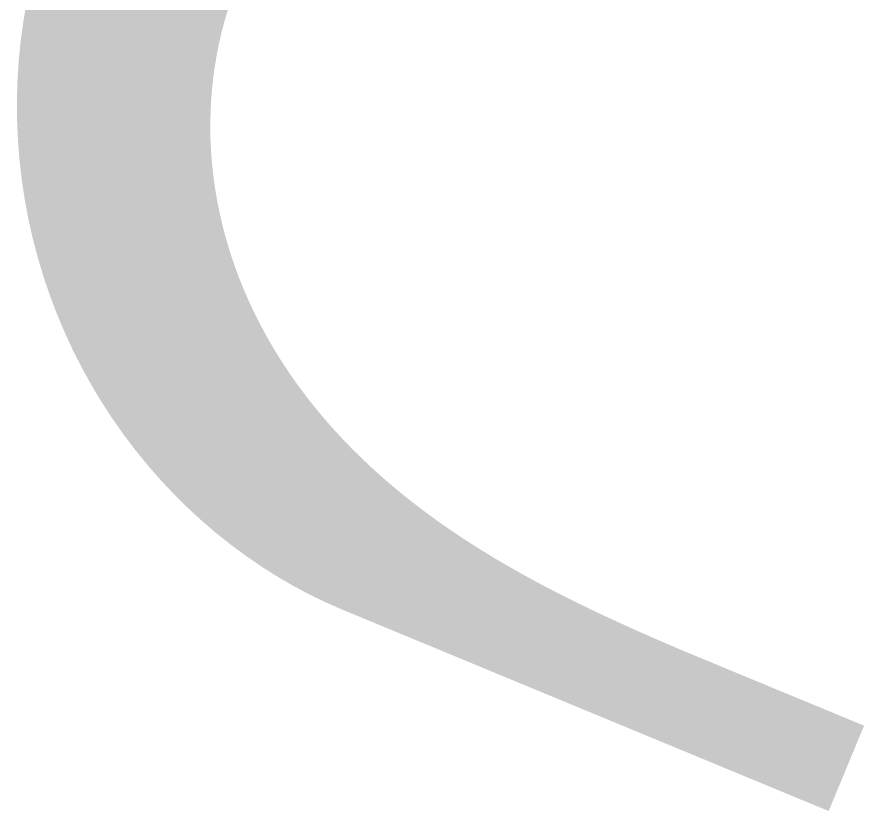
# Model space of a CAD drawing. Header units: metres. Extents: x 0 to 309, y -1 to 229.
# Drawn here: x 220.98 to 244.82, y 193.24 to 215.58 of the extents above; entities that cross this region are included whole.
import ezdxf

# ---------------------------------------------------------------- set-up
doc = ezdxf.new("R2010")
doc.units = ezdxf.units.M
doc.layers.get('0').update_dxf_attribs({"linetype": 'CONTINUOUS'})
doc.layers.add('G-ANNO', color=1, linetype='CONTINUOUS')

# ---------------------------------------------------------------- blocks, each defined once
blk = doc.blocks.new('*U346')
at = {"color": 34}
for points in [[(266.722, 235.143), (260.995, 230.401), (267.268, 235.27), (261.377, 230.734)], [(267.268, 235.27), (261.377, 230.734), (267.817, 235.379), (261.77, 231.054)], [(267.817, 235.379), (261.77, 231.054), (268.371, 235.468), (262.174, 231.359)], [(268.38, 233.14), (266.722, 235.143), (268.854, 233.21), (267.268, 235.27)], [(268.854, 233.21), (267.268, 235.27), (269.33, 233.264), (267.817, 235.379)], [(269.33, 233.264), (267.817, 235.379), (269.808, 233.301), (268.371, 235.468)], [(266.181, 234.995), (260.626, 230.054), (266.722, 235.143), (260.995, 230.401)], [(267.909, 233.053), (266.181, 234.995), (268.38, 233.14), (266.722, 235.143)], [(265.117, 234.644), (259.924, 229.323), (265.646, 234.829), (260.269, 229.695)], [(265.646, 234.829), (260.269, 229.695), (266.181, 234.995), (260.626, 230.054)], [(266.978, 232.828), (265.117, 234.644), (267.442, 232.949), (265.646, 234.829)], [(267.442, 232.949), (265.646, 234.829), (267.909, 233.053), (266.181, 234.995)], [(264.595, 234.44), (259.593, 228.939), (265.117, 234.644), (259.924, 229.323)], [(266.519, 232.691), (264.595, 234.44), (266.978, 232.828), (265.117, 234.644)], [(264.081, 234.218), (259.276, 228.544), (264.595, 234.44), (259.593, 228.939)], [(266.065, 232.538), (264.081, 234.218), (266.519, 232.691), (264.595, 234.44)], [(263.575, 233.978), (258.973, 228.138), (264.081, 234.218), (259.276, 228.544)], [(265.617, 232.369), (263.575, 233.978), (266.065, 232.538), (264.081, 234.218)], [(263.077, 233.72), (258.685, 227.721), (263.575, 233.978), (258.973, 228.138)], [(265.175, 232.184), (263.077, 233.72), (265.617, 232.369), (263.575, 233.978)], [(262.59, 233.444), (258.411, 227.295), (263.077, 233.72), (258.685, 227.721)], [(264.74, 231.983), (262.59, 233.444), (265.175, 232.184), (263.077, 233.72)], [(262.112, 233.152), (258.152, 226.859), (262.59, 233.444), (258.411, 227.295)], [(264.313, 231.767), (262.112, 233.152), (264.74, 231.983), (262.59, 233.444)], [(261.645, 232.842), (257.909, 226.414), (262.112, 233.152), (258.152, 226.859)], [(263.893, 231.536), (261.645, 232.842), (264.313, 231.767), (262.112, 233.152)], [(262.354, 228.112), (267.909, 233.053), (262.653, 228.398), (268.38, 233.14)], [(262.653, 228.398), (268.38, 233.14), (262.963, 228.674), (268.854, 233.21)], [(262.963, 228.674), (268.854, 233.21), (263.282, 228.939), (269.33, 233.264)], [(263.282, 228.939), (269.33, 233.264), (263.611, 229.192), (269.808, 233.301)], [(261.785, 227.507), (266.978, 232.828), (262.064, 227.814), (267.442, 232.949)], [(262.064, 227.814), (267.442, 232.949), (262.354, 228.112), (267.909, 233.053)], [(261.189, 232.517), (257.682, 225.961), (261.645, 232.842), (257.909, 226.414)], [(263.482, 231.29), (261.189, 232.517), (263.893, 231.536), (261.645, 232.842)], [(261.26, 226.864), (266.065, 232.538), (261.517, 227.19), (266.519, 232.691)], [(261.517, 227.19), (266.519, 232.691), (261.785, 227.507), (266.978, 232.828)], [(260.746, 232.175), (257.471, 225.5), (261.189, 232.517), (257.682, 225.961)], [(263.08, 231.03), (260.746, 232.175), (263.482, 231.29), (261.189, 232.517)], [(261.015, 226.529), (265.617, 232.369), (261.26, 226.864), (266.065, 232.538)], [(260.314, 231.818), (257.276, 225.032), (260.746, 232.175), (257.471, 225.5)], [(262.687, 230.755), (260.314, 231.818), (263.08, 231.03), (260.746, 232.175)], [(260.561, 225.833), (264.74, 231.983), (260.782, 226.185), (265.175, 232.184)], [(260.782, 226.185), (265.175, 232.184), (261.015, 226.529), (265.617, 232.369)], [(260.353, 225.474), (264.313, 231.767), (260.561, 225.833), (264.74, 231.983)], [(259.896, 231.446), (257.097, 224.557), (260.314, 231.818), (257.276, 225.032)], [(262.13, 231.469), (258.412, 223.714), (262.547, 231.76), (258.567, 224.137)], [(262.305, 230.467), (259.896, 231.446), (262.687, 230.755), (260.314, 231.818)], [(260.157, 225.108), (263.893, 231.536), (260.353, 225.474), (264.313, 231.767)], [(264.474, 230.345), (262.13, 231.469), (264.852, 230.557), (262.547, 231.76)], [(259.491, 231.059), (256.935, 224.077), (259.896, 231.446), (257.097, 224.557)], [(261.723, 231.163), (258.272, 223.286), (262.13, 231.469), (258.412, 223.714)], [(261.932, 230.165), (259.491, 231.059), (262.305, 230.467), (259.896, 231.446)], [(259.974, 224.734), (263.482, 231.29), (260.157, 225.108), (263.893, 231.536)], [(264.105, 230.119), (261.723, 231.163), (264.474, 230.345), (262.13, 231.469)], [(259.805, 224.355), (263.08, 231.03), (259.974, 224.734), (263.482, 231.29)], [(261.77, 231.054), (263.282, 228.939), (262.174, 231.359), (263.611, 229.192)], [(259.1, 230.658), (256.79, 223.591), (259.491, 231.059), (256.935, 224.077)], [(261.328, 230.843), (258.146, 222.853), (261.723, 231.163), (258.272, 223.286)], [(261.571, 229.85), (259.1, 230.658), (261.932, 230.165), (259.491, 231.059)], [(259.649, 223.969), (262.687, 230.755), (259.805, 224.355), (263.08, 231.03)], [(263.743, 229.881), (261.328, 230.843), (264.105, 230.119), (261.723, 231.163)], [(261.377, 230.734), (262.963, 228.674), (261.77, 231.054), (263.282, 228.939)], [(260.944, 230.509), (258.035, 222.416), (261.328, 230.843), (258.146, 222.853)], [(259.506, 223.579), (262.305, 230.467), (259.649, 223.969), (262.687, 230.755)], [(263.39, 229.63), (260.944, 230.509), (263.743, 229.881), (261.328, 230.843)], [(260.995, 230.401), (262.653, 228.398), (261.377, 230.734), (262.963, 228.674)], [(258.724, 230.244), (256.662, 223.1), (259.1, 230.658), (256.79, 223.591)], [(260.572, 230.162), (257.939, 221.975), (260.944, 230.509), (258.035, 222.416)], [(261.222, 229.523), (258.724, 230.244), (261.571, 229.85), (259.1, 230.658)], [(263.047, 229.366), (260.572, 230.162), (263.39, 229.63), (260.944, 230.509)], [(260.757, 222.59), (264.474, 230.345), (260.871, 222.933), (264.852, 230.557)], [(259.377, 223.183), (261.932, 230.165), (259.506, 223.579), (262.305, 230.467)], [(260.626, 230.054), (262.354, 228.112), (260.995, 230.401), (262.653, 228.398)], [(260.653, 222.242), (264.105, 230.119), (260.757, 222.59), (264.474, 230.345)], [(258.362, 229.816), (256.552, 222.605), (258.724, 230.244), (256.662, 223.1)], [(260.212, 229.803), (257.857, 221.531), (260.572, 230.162), (257.939, 221.975)], [(260.884, 229.183), (258.362, 229.816), (261.222, 229.523), (258.724, 230.244)], [(259.262, 222.783), (261.571, 229.85), (259.377, 223.183), (261.932, 230.165)], [(262.713, 229.09), (260.212, 229.803), (263.047, 229.366), (260.572, 230.162)], [(260.269, 229.695), (262.064, 227.814), (260.626, 230.054), (262.354, 228.112)], [(260.562, 221.891), (263.743, 229.881), (260.653, 222.242), (264.105, 230.119)], [(258.016, 229.376), (256.458, 222.106), (258.362, 229.816), (256.552, 222.605)], [(259.866, 229.431), (257.79, 221.085), (260.212, 229.803), (257.857, 221.531)], [(260.558, 228.831), (258.016, 229.376), (260.884, 229.183), (258.362, 229.816)], [(259.161, 222.379), (261.222, 229.523), (259.262, 222.783), (261.571, 229.85)], [(262.389, 228.803), (259.866, 229.431), (262.713, 229.09), (260.212, 229.803)], [(260.482, 221.537), (263.39, 229.63), (260.562, 221.891), (263.743, 229.881)], [(259.924, 229.323), (261.785, 227.507), (260.269, 229.695), (262.064, 227.814)], [(260.414, 221.179), (263.047, 229.366), (260.482, 221.537), (263.39, 229.63)], [(257.686, 228.924), (256.382, 221.605), (258.016, 229.376), (256.458, 222.106)], [(260.246, 228.468), (257.686, 228.924), (260.558, 228.831), (258.016, 229.376)], [(259.533, 229.047), (257.738, 220.636), (259.866, 229.431), (257.79, 221.085)], [(259.074, 221.972), (260.884, 229.183), (259.161, 222.379), (261.222, 229.523)], [(262.075, 228.504), (259.533, 229.047), (262.389, 228.803), (259.866, 229.431)], [(259.593, 228.939), (261.517, 227.19), (259.924, 229.323), (261.785, 227.507)], [(260.357, 220.819), (262.713, 229.09), (260.414, 221.179), (263.047, 229.366)], [(259.001, 221.561), (260.558, 228.831), (259.074, 221.972), (260.884, 229.183)], [(260.313, 220.457), (262.389, 228.803), (260.357, 220.819), (262.713, 229.09)], [(257.372, 228.461), (256.324, 221.1), (257.686, 228.924), (256.382, 221.605)], [(259.946, 228.095), (257.372, 228.461), (260.246, 228.468), (257.686, 228.924)], [(259.213, 228.651), (257.7, 220.185), (259.533, 229.047), (257.738, 220.636)], [(258.942, 221.149), (260.246, 228.468), (259.001, 221.561), (260.558, 228.831)], [(261.773, 228.194), (259.213, 228.651), (262.075, 228.504), (259.533, 229.047)], [(259.276, 228.544), (261.26, 226.864), (259.593, 228.939), (261.517, 227.19)], [(258.908, 228.245), (257.678, 219.734), (259.213, 228.651), (257.7, 220.185)], [(261.481, 227.873), (258.908, 228.245), (261.773, 228.194), (259.213, 228.651)], [(260.28, 220.093), (262.075, 228.504), (260.313, 220.457), (262.389, 228.803)], [(257.075, 227.987), (256.283, 220.594), (257.372, 228.461), (256.324, 221.1)], [(259.66, 227.71), (257.075, 227.987), (259.946, 228.095), (257.372, 228.461)], [(258.898, 220.734), (259.946, 228.095), (258.942, 221.149), (260.246, 228.468)], [(258.973, 228.138), (261.015, 226.529), (259.276, 228.544), (261.26, 226.864)], [(260.26, 219.728), (261.773, 228.194), (260.28, 220.093), (262.075, 228.504)], [(258.617, 227.829), (257.67, 219.281), (258.908, 228.245), (257.678, 219.734)], [(261.201, 227.542), (258.617, 227.829), (261.481, 227.873), (258.908, 228.245)], [(258.685, 227.721), (260.782, 226.185), (258.973, 228.138), (261.015, 226.529)], [(260.251, 219.362), (261.481, 227.873), (260.26, 219.728), (261.773, 228.194)], [(256.795, 227.503), (256.259, 220.087), (257.075, 227.987), (256.283, 220.594)], [(259.388, 227.316), (256.795, 227.503), (259.66, 227.71), (257.075, 227.987)], [(258.868, 220.318), (259.66, 227.71), (258.898, 220.734), (259.946, 228.095)], [(260.254, 218.995), (261.201, 227.542), (260.251, 219.362), (261.481, 227.873)], [(258.341, 227.402), (257.677, 218.828), (258.617, 227.829), (257.67, 219.281)], [(260.933, 227.202), (258.341, 227.402), (261.201, 227.542), (258.617, 227.829)], [(258.411, 227.295), (260.561, 225.833), (258.685, 227.721), (260.782, 226.185)], [(258.853, 219.9), (259.388, 227.316), (258.868, 220.318), (259.66, 227.71)], [(256.532, 227.009), (256.254, 219.58), (256.795, 227.503), (256.259, 220.087)], [(259.13, 226.912), (256.532, 227.009), (259.388, 227.316), (256.795, 227.503)], [(258.08, 226.967), (257.699, 218.375), (258.341, 227.402), (257.677, 218.828)], [(260.678, 226.852), (258.08, 226.967), (260.933, 227.202), (258.341, 227.402)], [(260.27, 218.627), (260.933, 227.202), (260.254, 218.995), (261.201, 227.542)], [(258.152, 226.859), (260.353, 225.474), (258.411, 227.295), (260.561, 225.833)], [(258.852, 219.482), (259.13, 226.912), (258.853, 219.9), (259.388, 227.316)], [(260.297, 218.26), (260.678, 226.852), (260.27, 218.627), (260.933, 227.202)], [(256.287, 226.507), (256.265, 219.072), (256.532, 227.009), (256.254, 219.58)], [(258.887, 226.499), (256.287, 226.507), (259.13, 226.912), (256.532, 227.009)], [(257.835, 226.522), (257.736, 217.923), (258.08, 226.967), (257.699, 218.375)], [(260.435, 226.492), (257.835, 226.522), (260.678, 226.852), (258.08, 226.967)], [(258.865, 219.064), (258.887, 226.499), (258.852, 219.482), (259.13, 226.912)], [(257.909, 226.414), (260.157, 225.108), (258.152, 226.859), (260.353, 225.474)], [(260.336, 217.893), (260.435, 226.492), (260.297, 218.26), (260.678, 226.852)], [(256.06, 225.996), (256.294, 218.565), (256.287, 226.507), (256.265, 219.072)], [(258.658, 226.078), (256.06, 225.996), (258.887, 226.499), (256.287, 226.507)], [(257.605, 226.07), (257.787, 217.472), (257.835, 226.522), (257.736, 217.923)], [(260.204, 226.125), (257.605, 226.07), (260.435, 226.492), (257.835, 226.522)], [(258.893, 218.647), (258.658, 226.078), (258.865, 219.064), (258.887, 226.499)], [(260.386, 217.527), (260.204, 226.125), (260.336, 217.893), (260.435, 226.492)], [(257.682, 225.961), (259.974, 224.734), (257.909, 226.414), (260.157, 225.108)], [(258.445, 225.649), (255.851, 225.478), (258.658, 226.078), (256.06, 225.996)], [(255.851, 225.478), (256.341, 218.059), (256.06, 225.996), (256.294, 218.565)], [(259.988, 225.749), (257.391, 225.61), (260.204, 226.125), (257.605, 226.07)], [(257.391, 225.61), (257.852, 217.022), (257.605, 226.07), (257.787, 217.472)], [(257.471, 225.5), (259.805, 224.355), (257.682, 225.961), (259.974, 224.734)], [(258.935, 218.23), (258.445, 225.649), (258.893, 218.647), (258.658, 226.078)], [(260.449, 217.161), (259.988, 225.749), (260.386, 217.527), (260.204, 226.125)], [(259.784, 225.366), (257.194, 225.143), (259.988, 225.749), (257.391, 225.61)], [(260.523, 216.798), (259.784, 225.366), (260.449, 217.161), (259.988, 225.749)], [(258.247, 225.212), (255.661, 224.952), (258.445, 225.649), (255.851, 225.478)], [(255.661, 224.952), (256.404, 217.554), (255.851, 225.478), (256.341, 218.059)], [(257.194, 225.143), (257.932, 216.574), (257.391, 225.61), (257.852, 217.022)], [(257.276, 225.032), (259.649, 223.969), (257.471, 225.5), (259.805, 224.355)], [(258.991, 217.815), (258.247, 225.212), (258.935, 218.23), (258.445, 225.649)], [(259.595, 224.975), (257.013, 224.669), (259.784, 225.366), (257.194, 225.143)], [(260.608, 216.435), (259.595, 224.975), (260.523, 216.798), (259.784, 225.366)], [(258.066, 224.769), (255.489, 224.421), (258.247, 225.212), (255.661, 224.952)], [(257.013, 224.669), (258.026, 216.129), (257.194, 225.143), (257.932, 216.574)], [(257.097, 224.557), (259.506, 223.579), (257.276, 225.032), (259.649, 223.969)], [(259.062, 217.401), (258.066, 224.769), (258.991, 217.815), (258.247, 225.212)], [(257.9, 224.319), (255.336, 223.883), (258.066, 224.769), (255.489, 224.421)], [(255.489, 224.421), (256.485, 217.053), (255.661, 224.952), (256.404, 217.554)], [(259.419, 224.578), (256.848, 224.189), (259.595, 224.975), (257.013, 224.669)], [(259.146, 216.99), (257.9, 224.319), (259.062, 217.401), (258.066, 224.769)], [(260.705, 216.075), (259.419, 224.578), (260.608, 216.435), (259.595, 224.975)], [(259.258, 224.175), (256.7, 223.705), (259.419, 224.578), (256.848, 224.189)], [(256.848, 224.189), (258.134, 215.686), (257.013, 224.669), (258.026, 216.129)], [(256.935, 224.077), (259.377, 223.183), (257.097, 224.557), (259.506, 223.579)], [(260.813, 215.717), (259.258, 224.175), (260.705, 216.075), (259.419, 224.578)], [(257.75, 223.864), (255.203, 223.341), (257.9, 224.319), (255.336, 223.883)], [(255.336, 223.883), (256.583, 216.554), (255.489, 224.421), (256.485, 217.053)], [(259.245, 216.581), (257.75, 223.864), (259.146, 216.99), (257.9, 224.319)], [(259.111, 223.766), (256.57, 223.215), (259.258, 224.175), (256.7, 223.705)], [(256.7, 223.705), (258.256, 215.246), (256.848, 224.189), (258.134, 215.686)], [(256.79, 223.591), (259.262, 222.783), (256.935, 224.077), (259.377, 223.183)], [(258.412, 223.714), (260.757, 222.59), (258.567, 224.137), (260.871, 222.933)], [(260.933, 215.361), (259.111, 223.766), (260.813, 215.717), (259.258, 224.175)], [(257.617, 223.404), (255.089, 222.795), (257.75, 223.864), (255.203, 223.341)], [(255.203, 223.341), (256.698, 216.058), (255.336, 223.883), (256.583, 216.554)], [(259.357, 216.175), (257.617, 223.404), (259.245, 216.581), (257.75, 223.864)], [(258.978, 223.352), (256.456, 222.722), (259.111, 223.766), (256.57, 223.215)], [(256.57, 223.215), (258.392, 214.81), (256.7, 223.705), (258.256, 215.246)], [(256.662, 223.1), (259.161, 222.379), (256.79, 223.591), (259.262, 222.783)], [(258.272, 223.286), (260.653, 222.242), (258.412, 223.714), (260.757, 222.59)], [(261.063, 215.008), (258.978, 223.352), (260.933, 215.361), (259.111, 223.766)], [(257.5, 222.939), (254.994, 222.245), (257.617, 223.404), (255.089, 222.795)], [(255.089, 222.795), (256.829, 215.566), (255.203, 223.341), (256.698, 216.058)], [(258.861, 222.933), (256.359, 222.225), (258.978, 223.352), (256.456, 222.722)], [(259.483, 215.773), (257.5, 222.939), (259.357, 216.175), (257.617, 223.404)], [(261.205, 214.659), (258.861, 222.933), (261.063, 215.008), (258.978, 223.352)], [(256.456, 222.722), (258.541, 214.378), (256.57, 223.215), (258.392, 214.81)], [(256.552, 222.605), (259.074, 221.972), (256.662, 223.1), (259.161, 222.379)], [(258.146, 222.853), (260.562, 221.891), (258.272, 223.286), (260.653, 222.242)], [(257.4, 222.47), (254.919, 221.692), (257.5, 222.939), (254.994, 222.245)], [(258.758, 222.511), (256.28, 221.725), (258.861, 222.933), (256.359, 222.225)], [(259.623, 215.375), (257.4, 222.47), (259.483, 215.773), (257.5, 222.939)], [(261.357, 214.312), (258.758, 222.511), (261.205, 214.659), (258.861, 222.933)], [(254.994, 222.245), (256.977, 215.079), (255.089, 222.795), (256.829, 215.566)], [(256.359, 222.225), (258.703, 213.95), (256.456, 222.722), (258.541, 214.378)], [(258.035, 222.416), (260.482, 221.537), (258.146, 222.853), (260.562, 221.891)], [(257.317, 221.997), (254.863, 221.138), (257.4, 222.47), (254.919, 221.692)], [(258.671, 222.084), (256.218, 221.223), (258.758, 222.511), (256.28, 221.725)], [(256.458, 222.106), (259.001, 221.561), (256.552, 222.605), (259.074, 221.972)], [(259.776, 214.981), (257.317, 221.997), (259.623, 215.375), (257.4, 222.47)], [(257.939, 221.975), (260.414, 221.179), (258.035, 222.416), (260.482, 221.537)], [(261.52, 213.97), (258.671, 222.084), (261.357, 214.312), (258.758, 222.511)], [(254.919, 221.692), (257.142, 214.597), (254.994, 222.245), (256.977, 215.079)], [(256.28, 221.725), (258.878, 213.527), (256.359, 222.225), (258.703, 213.95)], [(258.599, 221.655), (256.173, 220.719), (258.671, 222.084), (256.218, 221.223)], [(256.382, 221.605), (258.942, 221.149), (256.458, 222.106), (259.001, 221.561)], [(257.857, 221.531), (260.357, 220.819), (257.939, 221.975), (260.414, 221.179)], [(261.693, 213.631), (258.599, 221.655), (261.52, 213.97), (258.671, 222.084)], [(254.863, 221.138), (257.322, 214.121), (254.919, 221.692), (257.142, 214.597)], [(256.218, 221.223), (259.067, 213.108), (256.28, 221.725), (258.878, 213.527)], [(258.542, 221.223), (256.145, 220.214), (258.599, 221.655), (256.173, 220.719)], [(256.324, 221.1), (258.898, 220.734), (256.382, 221.605), (258.942, 221.149)], [(257.79, 221.085), (260.313, 220.457), (257.857, 221.531), (260.357, 220.819)], [(261.877, 213.296), (258.542, 221.223), (261.693, 213.631), (258.599, 221.655)], [(258.501, 220.789), (256.135, 219.709), (258.542, 221.223), (256.145, 220.214)], [(256.173, 220.719), (259.267, 212.695), (256.218, 221.223), (259.067, 213.108)], [(262.071, 212.965), (258.501, 220.789), (261.877, 213.296), (258.542, 221.223)], [(256.283, 220.594), (258.868, 220.318), (256.324, 221.1), (258.898, 220.734)], [(257.738, 220.636), (260.28, 220.093), (257.79, 221.085), (260.313, 220.457)], [(258.474, 220.353), (256.142, 219.204), (258.501, 220.789), (256.135, 219.709)], [(256.145, 220.214), (259.48, 212.287), (256.173, 220.719), (259.267, 212.695)], [(262.275, 212.638), (258.474, 220.353), (262.071, 212.965), (258.501, 220.789)], [(256.259, 220.087), (258.853, 219.9), (256.283, 220.594), (258.868, 220.318)], [(257.7, 220.185), (260.26, 219.728), (257.738, 220.636), (260.28, 220.093)], [(258.464, 219.917), (256.166, 218.7), (258.474, 220.353), (256.142, 219.204)], [(262.488, 212.316), (258.464, 219.917), (262.275, 212.638), (258.474, 220.353)], [(256.135, 219.709), (259.705, 211.885), (256.145, 220.214), (259.48, 212.287)], [(256.254, 219.58), (258.852, 219.482), (256.259, 220.087), (258.853, 219.9)], [(257.678, 219.734), (260.251, 219.362), (257.7, 220.185), (260.26, 219.728)], [(258.469, 219.48), (256.207, 218.197), (258.464, 219.917), (256.166, 218.7)], [(262.712, 211.999), (258.469, 219.48), (262.488, 212.316), (258.464, 219.917)], [(256.142, 219.204), (259.942, 211.489), (256.135, 219.709), (259.705, 211.885)], [(256.265, 219.072), (258.865, 219.064), (256.254, 219.58), (258.852, 219.482)], [(257.67, 219.281), (260.254, 218.995), (257.678, 219.734), (260.251, 219.362)], [(258.489, 219.043), (256.265, 217.696), (258.469, 219.48), (256.207, 218.197)], [(257.677, 218.828), (260.27, 218.627), (257.67, 219.281), (260.254, 218.995)], [(262.945, 211.687), (258.489, 219.043), (262.712, 211.999), (258.469, 219.48)], [(256.166, 218.7), (260.191, 211.1), (256.142, 219.204), (259.942, 211.489)], [(256.294, 218.565), (258.893, 218.647), (256.265, 219.072), (258.865, 219.064)], [(258.525, 218.606), (256.34, 217.197), (258.489, 219.043), (256.265, 217.696)], [(263.187, 211.379), (258.525, 218.606), (262.945, 211.687), (258.489, 219.043)], [(257.699, 218.375), (260.297, 218.26), (257.677, 218.828), (260.27, 218.627)], [(256.207, 218.197), (260.45, 210.716), (256.166, 218.7), (260.191, 211.1)], [(256.341, 218.059), (258.935, 218.23), (256.294, 218.565), (258.893, 218.647)], [(258.577, 218.171), (256.432, 216.702), (258.525, 218.606), (256.34, 217.197)], [(263.438, 211.077), (258.577, 218.171), (263.187, 211.379), (258.525, 218.606)], [(257.736, 217.923), (260.336, 217.893), (257.699, 218.375), (260.297, 218.26)], [(256.265, 217.696), (260.721, 210.34), (256.207, 218.197), (260.45, 210.716)], [(256.404, 217.554), (258.991, 217.815), (256.341, 218.059), (258.935, 218.23)], [(258.644, 217.738), (256.54, 216.21), (258.577, 218.171), (256.432, 216.702)], [(263.698, 210.78), (258.644, 217.738), (263.438, 211.077), (258.577, 218.171)], [(257.787, 217.472), (260.386, 217.527), (257.736, 217.923), (260.336, 217.893)], [(256.34, 217.197), (261.002, 209.97), (256.265, 217.696), (260.721, 210.34)], [(256.485, 217.053), (259.062, 217.401), (256.404, 217.554), (258.991, 217.815)], [(258.726, 217.306), (256.664, 215.722), (258.644, 217.738), (256.54, 216.21)], [(263.967, 210.488), (258.726, 217.306), (263.698, 210.78), (258.644, 217.738)], [(256.583, 216.554), (259.146, 216.99), (256.485, 217.053), (259.062, 217.401)], [(257.852, 217.022), (260.449, 217.161), (257.787, 217.472), (260.386, 217.527)], [(256.432, 216.702), (261.293, 209.607), (256.34, 217.197), (261.002, 209.97)], [(258.823, 216.877), (256.805, 215.238), (258.726, 217.306), (256.664, 215.722)], [(257.932, 216.574), (260.523, 216.798), (257.852, 217.022), (260.449, 217.161)], [(264.244, 210.201), (258.823, 216.877), (263.967, 210.488), (258.726, 217.306)], [(256.698, 216.058), (259.245, 216.581), (256.583, 216.554), (259.146, 216.99)], [(256.54, 216.21), (261.594, 209.252), (256.432, 216.702), (261.293, 209.607)], [(258.936, 216.451), (256.961, 214.76), (258.823, 216.877), (256.805, 215.238)], [(258.026, 216.129), (260.608, 216.435), (257.932, 216.574), (260.523, 216.798)], [(264.53, 209.92), (258.936, 216.451), (264.244, 210.201), (258.823, 216.877)], [(256.829, 215.566), (259.357, 216.175), (256.698, 216.058), (259.245, 216.581)], [(258.134, 215.686), (260.705, 216.075), (258.026, 216.129), (260.608, 216.435)], [(256.664, 215.722), (261.905, 208.903), (256.54, 216.21), (261.594, 209.252)], [(256.977, 215.079), (259.483, 215.773), (256.829, 215.566), (259.357, 216.175)], [(258.256, 215.246), (260.813, 215.717), (258.134, 215.686), (260.705, 216.075)], [(256.805, 215.238), (262.226, 208.562), (256.664, 215.722), (261.905, 208.903)], [(257.142, 214.597), (259.623, 215.375), (256.977, 215.079), (259.483, 215.773)], [(258.392, 214.81), (260.933, 215.361), (258.256, 215.246), (260.813, 215.717)], [(256.961, 214.76), (262.555, 208.228), (256.805, 215.238), (262.226, 208.562)], [(257.322, 214.121), (259.776, 214.981), (257.142, 214.597), (259.623, 215.375)], [(258.541, 214.378), (261.063, 215.008), (258.392, 214.81), (260.933, 215.361)], [(258.703, 213.95), (261.205, 214.659), (258.541, 214.378), (261.063, 215.008)], [(258.878, 213.527), (261.357, 214.312), (258.703, 213.95), (261.205, 214.659)], [(259.067, 213.108), (261.52, 213.97), (258.878, 213.527), (261.357, 214.312)], [(259.267, 212.695), (261.693, 213.631), (259.067, 213.108), (261.52, 213.97)], [(259.48, 212.287), (261.877, 213.296), (259.267, 212.695), (261.693, 213.631)], [(259.705, 211.885), (262.071, 212.965), (259.48, 212.287), (261.877, 213.296)], [(259.942, 211.489), (262.275, 212.638), (259.705, 211.885), (262.071, 212.965)], [(260.191, 211.1), (262.488, 212.316), (259.942, 211.489), (262.275, 212.638)], [(260.45, 210.716), (262.712, 211.999), (260.191, 211.1), (262.488, 212.316)], [(260.721, 210.34), (262.945, 211.687), (260.45, 210.716), (262.712, 211.999)], [(261.002, 209.97), (263.187, 211.379), (260.721, 210.34), (262.945, 211.687)], [(261.293, 209.607), (263.438, 211.077), (261.002, 209.97), (263.187, 211.379)], [(261.594, 209.252), (263.698, 210.78), (261.293, 209.607), (263.438, 211.077)], [(261.905, 208.903), (263.967, 210.488), (261.594, 209.252), (263.698, 210.78)], [(262.226, 208.562), (264.244, 210.201), (261.905, 208.903), (263.967, 210.488)], [(262.555, 208.228), (264.53, 209.92), (262.226, 208.562), (264.244, 210.201)]]:
    blk.add_solid(points, dxfattribs=at)
blk = doc.blocks.new('*U343')
at = {"color": 34}
for points in [[(257.251, 221.519), (254.827, 220.577), (257.317, 221.997), (254.863, 221.138)], [(259.943, 214.588), (257.251, 221.519), (259.776, 214.981), (257.317, 221.997)], [(257.202, 221.037), (254.811, 220.016), (257.251, 221.519), (254.827, 220.577)], [(260.124, 214.201), (257.202, 221.037), (259.943, 214.588), (257.251, 221.519)], [(257.171, 220.555), (254.815, 219.454), (257.202, 221.037), (254.811, 220.016)], [(254.827, 220.577), (257.52, 213.647), (254.863, 221.138), (257.322, 214.121)], [(260.318, 213.819), (257.171, 220.555), (260.124, 214.201), (257.202, 221.037)], [(254.811, 220.016), (257.733, 213.179), (254.827, 220.577), (257.52, 213.647)], [(257.157, 220.071), (254.839, 218.894), (257.171, 220.555), (254.815, 219.454)], [(260.524, 213.442), (257.157, 220.071), (260.318, 213.819), (257.171, 220.555)], [(254.815, 219.454), (257.962, 212.718), (254.811, 220.016), (257.733, 213.179)], [(257.161, 219.587), (254.883, 218.335), (257.157, 220.071), (254.839, 218.894)], [(260.743, 213.072), (257.161, 219.587), (260.524, 213.442), (257.157, 220.071)], [(257.183, 219.104), (254.946, 217.778), (257.161, 219.587), (254.883, 218.335)], [(260.974, 212.709), (257.183, 219.104), (260.743, 213.072), (257.161, 219.587)], [(254.839, 218.894), (258.206, 212.265), (254.815, 219.454), (257.962, 212.718)], [(257.222, 218.622), (255.029, 217.224), (257.183, 219.104), (254.946, 217.778)], [(261.218, 212.352), (257.222, 218.622), (260.974, 212.709), (257.183, 219.104)], [(254.883, 218.335), (258.465, 211.82), (254.839, 218.894), (258.206, 212.265)], [(257.279, 218.141), (255.132, 216.674), (257.222, 218.622), (255.029, 217.224)], [(261.473, 212.002), (257.279, 218.141), (261.218, 212.352), (257.222, 218.622)], [(254.946, 217.778), (258.738, 211.383), (254.883, 218.335), (258.465, 211.82)], [(257.354, 217.663), (255.254, 216.129), (257.279, 218.141), (255.132, 216.674)], [(261.74, 211.659), (257.354, 217.663), (261.473, 212.002), (257.279, 218.141)], [(255.029, 217.224), (259.025, 210.954), (254.946, 217.778), (258.738, 211.383)], [(257.446, 217.187), (255.396, 215.589), (257.354, 217.663), (255.254, 216.129)], [(262.017, 211.324), (257.446, 217.187), (261.74, 211.659), (257.354, 217.663)], [(255.132, 216.674), (259.326, 210.535), (255.029, 217.224), (259.025, 210.954)], [(257.556, 216.716), (255.556, 215.054), (257.446, 217.187), (255.396, 215.589)], [(262.306, 210.996), (257.556, 216.716), (262.017, 211.324), (257.446, 217.187)], [(255.254, 216.129), (259.64, 210.125), (255.132, 216.674), (259.326, 210.535)], [(257.684, 216.248), (255.735, 214.527), (257.556, 216.716), (255.556, 215.054)], [(262.606, 210.676), (257.684, 216.248), (262.306, 210.996), (257.556, 216.716)], [(259.064, 216.026), (257.134, 214.284), (258.936, 216.451), (256.961, 214.76)], [(264.826, 209.641), (259.064, 216.026), (264.53, 209.92), (258.936, 216.451)], [(257.828, 215.785), (255.932, 214.006), (257.684, 216.248), (255.735, 214.527)], [(262.916, 210.363), (257.828, 215.785), (262.606, 210.676), (257.684, 216.248)], [(255.396, 215.589), (259.967, 209.725), (255.254, 216.129), (259.64, 210.125)], [(259.208, 215.604), (257.323, 213.813), (259.064, 216.026), (257.134, 214.284)], [(265.131, 209.369), (259.208, 215.604), (264.826, 209.641), (259.064, 216.026)], [(257.99, 215.328), (256.148, 213.494), (257.828, 215.785), (255.932, 214.006)], [(263.236, 210.059), (257.99, 215.328), (262.916, 210.363), (257.828, 215.785)], [(255.556, 215.054), (260.306, 209.335), (255.396, 215.589), (259.967, 209.725)], [(259.367, 215.187), (257.527, 213.35), (259.208, 215.604), (257.323, 213.813)], [(265.444, 209.101), (259.367, 215.187), (265.131, 209.369), (259.208, 215.604)], [(258.169, 214.877), (256.381, 212.99), (257.99, 215.328), (256.148, 213.494)], [(263.566, 209.763), (258.169, 214.877), (263.236, 210.059), (257.99, 215.328)], [(255.735, 214.527), (260.657, 208.954), (255.556, 215.054), (260.306, 209.335)], [(259.54, 214.775), (257.746, 212.893), (259.367, 215.187), (257.527, 213.35)], [(265.764, 208.839), (259.54, 214.775), (265.444, 209.101), (259.367, 215.187)], [(258.365, 214.433), (256.631, 212.496), (258.169, 214.877), (256.381, 212.99)], [(257.134, 214.284), (262.896, 207.899), (256.961, 214.76), (262.555, 208.228)], [(257.52, 213.647), (259.943, 214.588), (257.322, 214.121), (259.776, 214.981)], [(259.729, 214.368), (257.98, 212.444), (259.54, 214.775), (257.746, 212.893)], [(263.905, 209.474), (258.365, 214.433), (263.566, 209.763), (258.169, 214.877)], [(266.092, 208.583), (259.729, 214.368), (265.764, 208.839), (259.54, 214.775)], [(255.932, 214.006), (261.02, 208.584), (255.735, 214.527), (260.657, 208.954)], [(257.733, 213.179), (260.124, 214.201), (257.52, 213.647), (259.943, 214.588)], [(258.578, 213.996), (256.899, 212.011), (258.365, 214.433), (256.631, 212.496)], [(257.323, 213.813), (263.246, 207.578), (257.134, 214.284), (262.896, 207.899)], [(259.931, 213.967), (258.227, 212.003), (259.729, 214.368), (257.98, 212.444)], [(264.254, 209.194), (258.578, 213.996), (263.905, 209.474), (258.365, 214.433)], [(266.427, 208.332), (259.931, 213.967), (266.092, 208.583), (259.729, 214.368)], [(257.962, 212.718), (260.318, 213.819), (257.733, 213.179), (260.124, 214.201)], [(256.148, 213.494), (261.393, 208.225), (255.932, 214.006), (261.02, 208.584)], [(258.807, 213.567), (257.183, 211.537), (258.578, 213.996), (256.899, 212.011)], [(257.527, 213.35), (263.604, 207.264), (257.323, 213.813), (263.246, 207.578)], [(258.206, 212.265), (260.524, 213.442), (257.962, 212.718), (260.318, 213.819)], [(260.148, 213.572), (258.489, 211.57), (259.931, 213.967), (258.227, 212.003)], [(264.612, 208.922), (258.807, 213.567), (264.254, 209.194), (258.578, 213.996)], [(266.77, 208.086), (260.148, 213.572), (266.427, 208.332), (259.931, 213.967)], [(259.053, 213.147), (257.483, 211.075), (258.807, 213.567), (257.183, 211.537)], [(260.378, 213.184), (258.764, 211.146), (260.148, 213.572), (258.489, 211.57)], [(264.979, 208.658), (259.053, 213.147), (264.612, 208.922), (258.807, 213.567)], [(267.12, 207.845), (260.378, 213.184), (266.77, 208.086), (260.148, 213.572)], [(256.381, 212.99), (261.777, 207.876), (256.148, 213.494), (261.393, 208.225)], [(257.746, 212.893), (263.97, 206.958), (257.527, 213.35), (263.604, 207.264)], [(258.465, 211.82), (260.743, 213.072), (258.206, 212.265), (260.524, 213.442)], [(259.314, 212.737), (257.798, 210.624), (259.053, 213.147), (257.483, 211.075)], [(260.622, 212.803), (259.052, 210.731), (260.378, 213.184), (258.764, 211.146)], [(265.354, 208.401), (259.314, 212.737), (264.979, 208.658), (259.053, 213.147)], [(267.476, 207.609), (260.622, 212.803), (267.12, 207.845), (260.378, 213.184)], [(256.631, 212.496), (262.171, 207.537), (256.381, 212.99), (261.777, 207.876)], [(257.98, 212.444), (264.343, 206.659), (257.746, 212.893), (263.97, 206.958)], [(258.738, 211.383), (260.974, 212.709), (258.465, 211.82), (260.743, 213.072)], [(259.591, 212.336), (258.128, 210.186), (259.314, 212.737), (257.798, 210.624)], [(259.025, 210.954), (261.218, 212.352), (258.738, 211.383), (260.974, 212.709)], [(260.88, 212.43), (259.353, 210.325), (260.622, 212.803), (259.052, 210.731)], [(265.738, 208.152), (259.591, 212.336), (265.354, 208.401), (259.314, 212.737)], [(267.84, 207.378), (260.88, 212.43), (267.476, 207.609), (260.622, 212.803)], [(256.899, 212.011), (262.575, 207.209), (256.631, 212.496), (262.171, 207.537)], [(258.227, 212.003), (264.723, 206.368), (257.98, 212.444), (264.343, 206.659)], [(261.151, 212.063), (259.665, 209.929), (260.88, 212.43), (259.353, 210.325)], [(268.21, 207.151), (261.151, 212.063), (267.84, 207.378), (260.88, 212.43)], [(259.884, 211.945), (258.473, 209.761), (259.591, 212.336), (258.128, 210.186)], [(259.326, 210.535), (261.473, 212.002), (259.025, 210.954), (261.218, 212.352)], [(266.129, 207.911), (259.884, 211.945), (265.738, 208.152), (259.591, 212.336)], [(257.183, 211.537), (262.988, 206.892), (256.899, 212.011), (262.575, 207.209)], [(258.489, 211.57), (265.111, 206.083), (258.227, 212.003), (264.723, 206.368)], [(260.192, 211.566), (258.832, 209.35), (259.884, 211.945), (258.473, 209.761)], [(259.64, 210.125), (261.74, 211.659), (259.326, 210.535), (261.473, 212.002)], [(261.434, 211.705), (259.99, 209.543), (261.151, 212.063), (259.665, 209.929)], [(266.529, 207.676), (260.192, 211.566), (266.129, 207.911), (259.884, 211.945)], [(268.586, 206.929), (261.434, 211.705), (268.21, 207.151), (261.151, 212.063)], [(259.967, 209.725), (262.017, 211.324), (259.64, 210.125), (261.74, 211.659)], [(261.73, 211.355), (260.326, 209.167), (261.434, 211.705), (259.99, 209.543)], [(268.969, 206.712), (261.73, 211.355), (268.586, 206.929), (261.434, 211.705)], [(257.483, 211.075), (263.409, 206.585), (257.183, 211.537), (262.988, 206.892)], [(258.764, 211.146), (265.505, 205.807), (258.489, 211.57), (265.111, 206.083)], [(260.515, 211.198), (259.204, 208.953), (260.192, 211.566), (258.832, 209.35)], [(266.936, 207.449), (260.515, 211.198), (266.529, 207.676), (260.192, 211.566)], [(260.853, 210.842), (259.589, 208.57), (260.515, 211.198), (259.204, 208.953)], [(260.306, 209.335), (262.306, 210.996), (259.967, 209.725), (262.017, 211.324)], [(262.038, 211.013), (260.673, 208.8), (261.73, 211.355), (260.326, 209.167)], [(267.35, 207.228), (260.853, 210.842), (266.936, 207.449), (260.515, 211.198)], [(269.358, 206.498), (262.038, 211.013), (268.969, 206.712), (261.73, 211.355)], [(257.798, 210.624), (263.838, 206.289), (257.483, 211.075), (263.409, 206.585)], [(259.052, 210.731), (265.906, 205.537), (258.764, 211.146), (265.505, 205.807)], [(260.657, 208.954), (262.606, 210.676), (260.306, 209.335), (262.306, 210.996)], [(262.359, 210.68), (261.031, 208.445), (262.038, 211.013), (260.673, 208.8)], [(269.753, 206.289), (262.359, 210.68), (269.358, 206.498), (262.038, 211.013)], [(259.353, 210.325), (266.312, 205.274), (259.052, 210.731), (265.906, 205.537)], [(261.205, 210.5), (259.986, 208.203), (260.853, 210.842), (259.589, 208.57)], [(267.772, 207.012), (261.205, 210.5), (267.35, 207.228), (260.853, 210.842)], [(258.128, 210.186), (264.275, 206.003), (257.798, 210.624), (263.838, 206.289)], [(261.572, 210.17), (260.394, 207.852), (261.205, 210.5), (259.986, 208.203)], [(261.02, 208.584), (262.916, 210.363), (260.657, 208.954), (262.606, 210.676)], [(262.69, 210.356), (261.399, 208.099), (262.359, 210.68), (261.031, 208.445)], [(268.2, 206.803), (261.572, 210.17), (267.772, 207.012), (261.205, 210.5)], [(270.154, 206.082), (262.69, 210.356), (269.753, 206.289), (262.359, 210.68)], [(259.665, 209.929), (266.725, 205.017), (259.353, 210.325), (266.312, 205.274)], [(261.393, 208.225), (263.236, 210.059), (261.02, 208.584), (262.916, 210.363)], [(263.034, 210.04), (261.776, 207.764), (262.69, 210.356), (261.399, 208.099)], [(270.56, 205.88), (263.034, 210.04), (270.154, 206.082), (262.69, 210.356)], [(258.473, 209.761), (264.719, 205.727), (258.128, 210.186), (264.275, 206.003)], [(261.952, 209.855), (260.813, 207.518), (261.572, 210.17), (260.394, 207.852)], [(261.777, 207.876), (263.566, 209.763), (261.393, 208.225), (263.236, 210.059)], [(268.635, 206.598), (261.952, 209.855), (268.2, 206.803), (261.572, 210.17)], [(263.388, 209.733), (262.162, 207.44), (263.034, 210.04), (261.776, 207.764)], [(270.973, 205.68), (263.388, 209.733), (270.56, 205.88), (263.034, 210.04)], [(258.832, 209.35), (265.169, 205.46), (258.473, 209.761), (264.719, 205.727)], [(259.99, 209.543), (267.142, 204.767), (259.665, 209.929), (266.725, 205.017)], [(262.345, 209.554), (261.241, 207.2), (261.952, 209.855), (260.813, 207.518)], [(262.171, 207.537), (263.905, 209.474), (261.777, 207.876), (263.566, 209.763)], [(269.077, 206.397), (262.345, 209.554), (268.635, 206.598), (261.952, 209.855)], [(262.896, 207.899), (264.826, 209.641), (262.555, 208.228), (264.53, 209.92)], [(260.326, 209.167), (267.565, 204.523), (259.99, 209.543), (267.142, 204.767)], [(262.752, 209.268), (261.679, 206.899), (262.345, 209.554), (261.241, 207.2)], [(263.752, 209.435), (262.557, 207.126), (263.388, 209.733), (262.162, 207.44)], [(269.525, 206.2), (262.752, 209.268), (269.077, 206.397), (262.345, 209.554)], [(263.246, 207.578), (265.131, 209.369), (262.896, 207.899), (264.826, 209.641)], [(271.39, 205.482), (263.752, 209.435), (270.973, 205.68), (263.388, 209.733)], [(259.204, 208.953), (265.625, 205.203), (258.832, 209.35), (265.169, 205.46)], [(262.575, 207.209), (264.254, 209.194), (262.171, 207.537), (263.905, 209.474)], [(264.127, 209.146), (262.961, 206.823), (263.752, 209.435), (262.557, 207.126)], [(263.604, 207.264), (265.444, 209.101), (263.246, 207.578), (265.131, 209.369)], [(271.813, 205.287), (264.127, 209.146), (271.39, 205.482), (263.752, 209.435)], [(260.673, 208.8), (267.993, 204.285), (260.326, 209.167), (267.565, 204.523)], [(263.171, 208.997), (262.125, 206.617), (262.752, 209.268), (261.679, 206.899)], [(262.988, 206.892), (264.612, 208.922), (262.575, 207.209), (264.254, 209.194)], [(269.978, 206.006), (263.171, 208.997), (269.525, 206.2), (262.752, 209.268)], [(264.512, 208.866), (263.372, 206.53), (264.127, 209.146), (262.961, 206.823)], [(263.97, 206.958), (265.764, 208.839), (263.604, 207.264), (265.444, 209.101)], [(272.241, 205.094), (264.512, 208.866), (271.813, 205.287), (264.127, 209.146)], [(259.589, 208.57), (266.086, 204.956), (259.204, 208.953), (265.625, 205.203)], [(261.031, 208.445), (268.425, 204.053), (260.673, 208.8), (267.993, 204.285)], [(263.603, 208.742), (262.579, 206.352), (263.171, 208.997), (262.125, 206.617)], [(263.409, 206.585), (264.979, 208.658), (262.988, 206.892), (264.612, 208.922)], [(270.437, 205.813), (263.603, 208.742), (269.978, 206.006), (263.171, 208.997)], [(264.907, 208.595), (263.791, 206.247), (264.512, 208.866), (263.372, 206.53)], [(264.343, 206.659), (266.092, 208.583), (263.97, 206.958), (265.764, 208.839)], [(272.674, 204.903), (264.907, 208.595), (272.241, 205.094), (264.512, 208.866)], [(259.986, 208.203), (266.552, 204.716), (259.589, 208.57), (266.086, 204.956)], [(264.048, 208.503), (263.039, 206.107), (263.603, 208.742), (262.579, 206.352)], [(263.838, 206.289), (265.354, 208.401), (263.409, 206.585), (264.979, 208.658)], [(270.901, 205.62), (264.048, 208.503), (270.437, 205.813), (263.603, 208.742)], [(265.31, 208.332), (264.216, 205.974), (264.907, 208.595), (263.791, 206.247)], [(264.723, 206.368), (266.427, 208.332), (264.343, 206.659), (266.092, 208.583)], [(273.112, 204.713), (265.31, 208.332), (272.674, 204.903), (264.907, 208.595)], [(261.399, 208.099), (268.862, 203.826), (261.031, 208.445), (268.425, 204.053)], [(264.504, 208.282), (263.506, 205.881), (264.048, 208.503), (263.039, 206.107)], [(264.275, 206.003), (265.738, 208.152), (263.838, 206.289), (265.354, 208.401)], [(271.369, 205.427), (264.504, 208.282), (270.901, 205.62), (264.048, 208.503)], [(265.723, 208.078), (264.648, 205.711), (265.31, 208.332), (264.216, 205.974)], [(265.111, 206.083), (266.77, 208.086), (264.723, 206.368), (266.427, 208.332)], [(273.554, 204.523), (265.723, 208.078), (273.112, 204.713), (265.31, 208.332)], [(260.394, 207.852), (267.023, 204.485), (259.986, 208.203), (266.552, 204.716)], [(261.776, 207.764), (269.303, 203.604), (261.399, 208.099), (268.862, 203.826)], [(264.972, 208.077), (263.977, 205.675), (264.504, 208.282), (263.506, 205.881)], [(264.719, 205.727), (266.129, 207.911), (264.275, 206.003), (265.738, 208.152)], [(271.841, 205.233), (264.972, 208.077), (271.369, 205.427), (264.504, 208.282)], [(266.144, 207.832), (265.087, 205.457), (265.723, 208.078), (264.648, 205.711)], [(265.505, 205.807), (267.12, 207.845), (265.111, 206.083), (266.77, 208.086)], [(274.001, 204.335), (266.144, 207.832), (273.554, 204.523), (265.723, 208.078)], [(260.813, 207.518), (267.497, 204.261), (260.394, 207.852), (267.023, 204.485)], [(265.169, 205.46), (266.529, 207.676), (264.719, 205.727), (266.129, 207.911)], [(265.906, 205.537), (267.476, 207.609), (265.505, 205.807), (267.12, 207.845)], [(262.162, 207.44), (269.747, 203.387), (261.776, 207.764), (269.303, 203.604)], [(266.573, 207.594), (265.53, 205.212), (266.144, 207.832), (265.087, 205.457)], [(265.625, 205.203), (266.936, 207.449), (265.169, 205.46), (266.529, 207.676)], [(266.312, 205.274), (267.84, 207.378), (265.906, 205.537), (267.476, 207.609)], [(274.451, 204.146), (266.573, 207.594), (274.001, 204.335), (266.144, 207.832)], [(261.241, 207.2), (267.973, 204.043), (260.813, 207.518), (267.497, 204.261)], [(262.557, 207.126), (270.195, 203.173), (262.162, 207.44), (269.747, 203.387)], [(267.009, 207.363), (265.98, 204.975), (266.573, 207.594), (265.53, 205.212)], [(266.086, 204.956), (267.35, 207.228), (265.625, 205.203), (266.936, 207.449)], [(266.725, 205.017), (268.21, 207.151), (266.312, 205.274), (267.84, 207.378)], [(274.906, 203.957), (267.009, 207.363), (274.451, 204.146), (266.573, 207.594)], [(261.679, 206.899), (268.452, 203.832), (261.241, 207.2), (267.973, 204.043)], [(262.961, 206.823), (270.646, 202.964), (262.557, 207.126), (270.195, 203.173)], [(267.453, 207.139), (266.434, 204.747), (267.009, 207.363), (265.98, 204.975)], [(266.552, 204.716), (267.772, 207.012), (266.086, 204.956), (267.35, 207.228)], [(267.903, 206.921), (266.892, 204.525), (267.453, 207.139), (266.434, 204.747)], [(267.142, 204.767), (268.586, 206.929), (266.725, 205.017), (268.21, 207.151)], [(275.365, 203.768), (267.453, 207.139), (274.906, 203.957), (267.009, 207.363)], [(275.826, 203.578), (267.903, 206.921), (275.365, 203.768), (267.453, 207.139)], [(262.125, 206.617), (268.932, 203.625), (261.679, 206.899), (268.452, 203.832)], [(267.023, 204.485), (268.2, 206.803), (266.552, 204.716), (267.772, 207.012)], [(268.359, 206.709), (267.354, 204.311), (267.903, 206.921), (266.892, 204.525)], [(267.565, 204.523), (268.969, 206.712), (267.142, 204.767), (268.586, 206.929)], [(276.291, 203.387), (268.359, 206.709), (275.826, 203.578), (267.903, 206.921)], [(263.372, 206.53), (271.101, 202.758), (262.961, 206.823), (270.646, 202.964)], [(267.497, 204.261), (268.635, 206.598), (267.023, 204.485), (268.2, 206.803)], [(268.82, 206.502), (267.82, 204.102), (268.359, 206.709), (267.354, 204.311)], [(267.993, 204.285), (269.358, 206.498), (267.565, 204.523), (268.969, 206.712)], [(276.758, 203.194), (268.82, 206.502), (276.291, 203.387), (268.359, 206.709)], [(262.579, 206.352), (269.413, 203.423), (262.125, 206.617), (268.932, 203.625)], [(263.791, 206.247), (271.558, 202.555), (263.372, 206.53), (271.101, 202.758)], [(267.973, 204.043), (269.077, 206.397), (267.497, 204.261), (268.635, 206.598)], [(269.286, 206.299), (268.289, 203.898), (268.82, 206.502), (267.82, 204.102)], [(268.425, 204.053), (269.753, 206.289), (267.993, 204.285), (269.358, 206.498)], [(277.228, 203.001), (269.286, 206.299), (276.758, 203.194), (268.82, 206.502)], [(263.039, 206.107), (269.893, 203.224), (262.579, 206.352), (269.413, 203.423)], [(264.216, 205.974), (272.017, 202.354), (263.791, 206.247), (271.558, 202.555)], [(268.452, 203.832), (269.525, 206.2), (267.973, 204.043), (269.077, 206.397)], [(269.755, 206.099), (268.759, 203.697), (269.286, 206.299), (268.289, 203.898)], [(268.862, 203.826), (270.154, 206.082), (268.425, 204.053), (269.753, 206.289)], [(268.932, 203.625), (269.978, 206.006), (268.452, 203.832), (269.525, 206.2)], [(277.7, 202.807), (269.755, 206.099), (277.228, 203.001), (269.286, 206.299)], [(263.506, 205.881), (270.371, 203.027), (263.039, 206.107), (269.893, 203.224)], [(264.648, 205.711), (272.479, 202.156), (264.216, 205.974), (272.017, 202.354)], [(270.227, 205.901), (269.232, 203.499), (269.755, 206.099), (268.759, 203.697)], [(269.303, 203.604), (270.56, 205.88), (268.862, 203.826), (270.154, 206.082)], [(269.413, 203.423), (270.437, 205.813), (268.932, 203.625), (269.978, 206.006)], [(278.172, 202.611), (270.227, 205.901), (277.7, 202.807), (269.755, 206.099)], [(263.977, 205.675), (270.846, 202.83), (263.506, 205.881), (270.371, 203.027)], [(265.087, 205.457), (272.943, 201.959), (264.648, 205.711), (272.479, 202.156)], [(270.7, 205.705), (269.705, 203.303), (270.227, 205.901), (269.232, 203.499)], [(269.747, 203.387), (270.973, 205.68), (269.303, 203.604), (270.56, 205.88)], [(269.893, 203.224), (270.901, 205.62), (269.413, 203.423), (270.437, 205.813)], [(278.646, 202.415), (270.7, 205.705), (278.172, 202.611), (270.227, 205.901)], [(265.53, 205.212), (273.409, 201.764), (265.087, 205.457), (272.943, 201.959)], [(270.195, 203.173), (271.39, 205.482), (269.747, 203.387), (270.973, 205.68)], [(270.371, 203.027), (271.369, 205.427), (269.893, 203.224), (270.901, 205.62)], [(270.646, 202.964), (271.813, 205.287), (270.195, 203.173), (271.39, 205.482)], [(270.846, 202.83), (271.841, 205.233), (270.371, 203.027), (271.369, 205.427)], [(271.101, 202.758), (272.241, 205.094), (270.646, 202.964), (271.813, 205.287)], [(265.98, 204.975), (273.877, 201.57), (265.53, 205.212), (273.409, 201.764)], [(271.558, 202.555), (272.674, 204.903), (271.101, 202.758), (272.241, 205.094)], [(266.434, 204.747), (274.345, 201.376), (265.98, 204.975), (273.877, 201.57)], [(266.892, 204.525), (274.816, 201.182), (266.434, 204.747), (274.345, 201.376)], [(272.017, 202.354), (273.112, 204.713), (271.558, 202.555), (272.674, 204.903)], [(267.354, 204.311), (275.287, 200.988), (266.892, 204.525), (274.816, 201.182)], [(272.479, 202.156), (273.554, 204.523), (272.017, 202.354), (273.112, 204.713)], [(272.943, 201.959), (274.001, 204.335), (272.479, 202.156), (273.554, 204.523)], [(267.82, 204.102), (275.759, 200.794), (267.354, 204.311), (275.287, 200.988)], [(273.409, 201.764), (274.451, 204.146), (272.943, 201.959), (274.001, 204.335)], [(268.289, 203.898), (276.231, 200.6), (267.82, 204.102), (275.759, 200.794)], [(273.877, 201.57), (274.906, 203.957), (273.409, 201.764), (274.451, 204.146)], [(268.759, 203.697), (276.704, 200.405), (268.289, 203.898), (276.231, 200.6)], [(274.345, 201.376), (275.365, 203.768), (273.877, 201.57), (274.906, 203.957)], [(269.232, 203.499), (277.178, 200.209), (268.759, 203.697), (276.704, 200.405)], [(274.816, 201.182), (275.826, 203.578), (274.345, 201.376), (275.365, 203.768)], [(275.287, 200.988), (276.291, 203.387), (274.816, 201.182), (275.826, 203.578)], [(269.705, 203.303), (277.651, 200.013), (269.232, 203.499), (277.178, 200.209)], [(275.759, 200.794), (276.758, 203.194), (275.287, 200.988), (276.291, 203.387)], [(276.231, 200.6), (277.228, 203.001), (275.759, 200.794), (276.758, 203.194)], [(276.704, 200.405), (277.7, 202.807), (276.231, 200.6), (277.228, 203.001)], [(277.178, 200.209), (278.172, 202.611), (276.704, 200.405), (277.7, 202.807)], [(277.651, 200.013), (278.646, 202.415), (277.178, 200.209), (278.172, 202.611)]]:
    blk.add_solid(points, dxfattribs=at)
blk = doc.blocks.new('TEMP')
at = {"layer": 'G-ANNO'}
for name in ['*U346', '*U343']:
    blk.add_blockref(name, (0, 0), dxfattribs=at)

msp = doc.modelspace()

# ---------------------------------------------------------------- block references
at = {"layer": 'G-ANNO'}
msp.add_blockref('TEMP', (-33.8304, -6.7766), dxfattribs=at)

doc.saveas('drawing.dxf')
